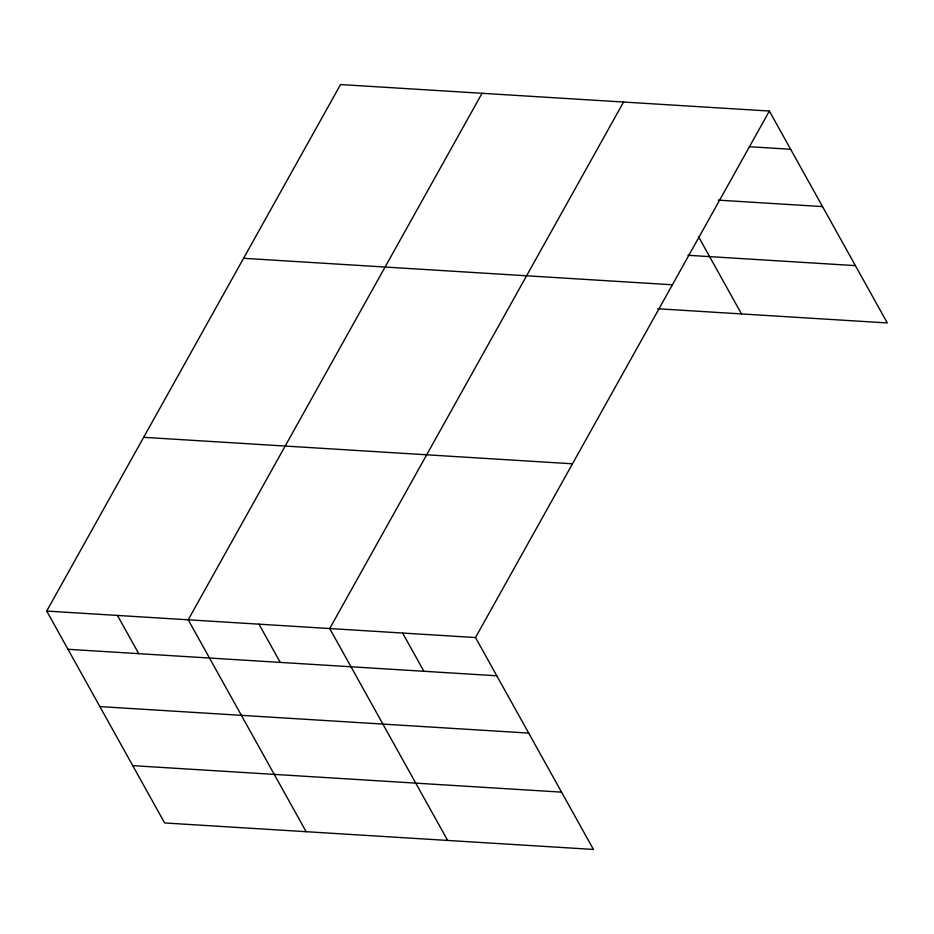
<?xml version="1.0" encoding="UTF-8"?>
<svg xmlns="http://www.w3.org/2000/svg" width="934" height="934" viewBox="0 0 934 934"><rect width="100%" height="100%" fill="white"/><g stroke="black" fill="none" stroke-linecap="round" stroke-linejoin="round"><path stroke-width="1.4" d="M46.7 611.058L475.511 637.548L593.452 849.45L164.641 822.959L46.7 611.058L340.548 84.55L769.359 111.041L887.3 322.942L657.758 308.757M482.049 93.295L188.213 619.802L306.154 831.704M623.562 102.04L329.714 628.547L447.655 840.448M475.511 637.548L769.359 111.041M749.185 146.708L790.643 149.277M718.188 200.133L822.539 206.589M687.949 255.286L855.404 265.63M243.576 258.298L672.387 284.788M143.673 437.31L572.484 463.801M67.984 649.293L496.795 675.784M99.88 706.594L528.691 733.097M132.745 765.646L561.556 792.137M698.422 236.524L741.503 313.929M402.612 633.054L423.896 671.277M258.963 624.169L280.235 662.404M117.45 615.424L138.734 653.66"/></g></svg>
